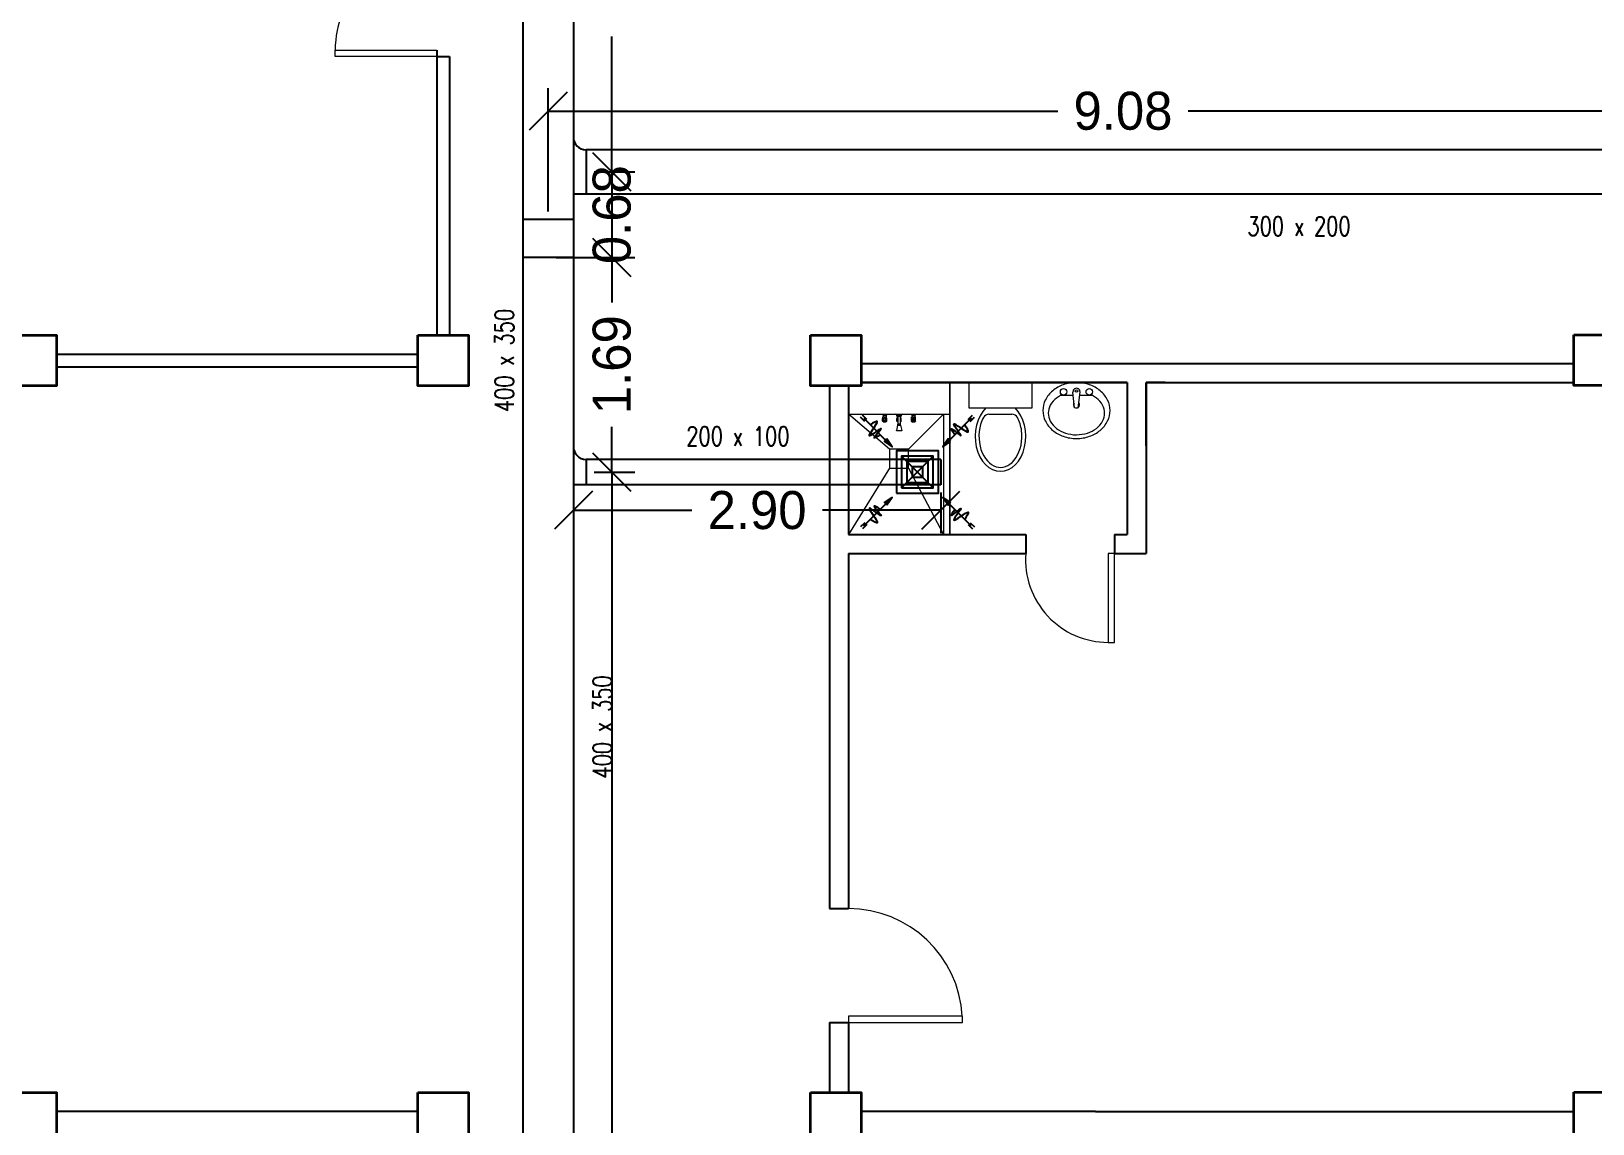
# Model space of a CAD drawing. Header units: inches. Extents: x 57 to 217, y -85 to 29.
# Drawn here: x 172.42 to 184.74, y 3.78 to 12.4 of the extents above; entities that cross this region are included whole.
import ezdxf

# ---------------------------------------------------------------- set-up
doc = ezdxf.new("R2010")
doc.units = ezdxf.units.IN
doc.header["$MEASUREMENT"] = 0
for name, color, linetype in [('AIR', 7, 'Continuous'), ('AIR-00', 8, 'Continuous'), ('AIR-03', 30, 'Continuous'), ('dimen', 7, 'Continuous'), ('ducting label', 7, 'Continuous'), ('exhaust', 7, 'Continuous')]:
    doc.layers.add(name, color=color, linetype=linetype)
doc.styles.add('Arch-Dim', font='simplex.shx', dxfattribs={"width": 0.75})
doc.dimstyles.new('Copy of dimension', dxfattribs={"dimtxt": 0.3, "dimasz": 0.3, "dimexe": 0.18, "dimexo": 0.0625, "dimgap": 0.09, "dimtad": 0, "dimzin": 0, "dimdsep": 46, "dimtxsty": 'Standard', "dimblk": 'OBLIQUE', "dimcen": 0.09, "dimclrd": 256, "dimclre": 256, "dimclrt": 256, "dimadec": 0, "dimazin": 0, "dimtfac": 1, "dimtofl": 0, "dimtmove": 0, "dimatfit": 3, "dimldrblk": 'OBLIQUE', "dimfxl": 1, "dimtolj": 1, "dimtzin": 0, "dimarcsym": 0})

# ---------------------------------------------------------------- blocks, each defined once
blk = doc.blocks.new('GRILL-C-IN')
at = {"layer": 'AIR-00', "ltscale": 3}
for p, q in [((-0.623, 0.601), (-0.674, 0.651)), ((-0.601, 0.623), (-0.651, 0.674)), ((-0.637, 0.637), (-0.3, 0.3)), ((0.637, 0.637), (0.3, 0.3)), ((0.601, 0.623), (0.651, 0.674)), ((0.623, 0.601), (0.674, 0.651)), ((-0.637, -0.637), (-0.3, -0.3)), ((0.637, -0.637), (0.3, -0.3)), ((-0.623, -0.601), (-0.674, -0.651)), ((-0.601, -0.623), (-0.651, -0.674)), ((0.601, -0.623), (0.651, -0.674)), ((0.623, -0.601), (0.674, -0.651))]:
    blk.add_line(p, q, dxfattribs=at)
at = {"layer": 'AIR-00', "color": 50}
for p, q in [((-0.188, 0.187), (0.187, -0.188)), ((0.187, 0.187), (-0.188, -0.188))]:
    blk.add_line(p, q, dxfattribs=at)
at = {"layer": 'AIR-00', "ltscale": 3}
for points in [[(-0.362, 0.393), (-0.393, 0.362), (-0.3, 0.3)], [(0.393, 0.362), (0.362, 0.393), (0.3, 0.3)], [(-0.362, -0.393), (-0.393, -0.362), (-0.3, -0.3)], [(0.393, -0.362), (0.362, -0.393), (0.3, -0.3)]]:
    blk.add_lwpolyline(points, close=True, dxfattribs=at)
at = {"layer": 'AIR-00', "color": 50}
for points in [[(-0.188, -0.188), (0.187, -0.188), (0.187, 0.187), (-0.188, 0.187)], [(-0.125, -0.125), (0.125, -0.125), (0.125, 0.125), (-0.125, 0.125)], [(-0.062, -0.062), (0.062, -0.062), (0.062, 0.062), (-0.062, 0.062)]]:
    blk.add_lwpolyline(points, close=True, dxfattribs=at)
at = {"layer": 'AIR-00', "ltscale": 3}
for points in [[(-0.441, 0.441), (-0.512, 0.404), (-0.432, 0.514), (-0.568, 0.43), (-0.477, 0.6), (-0.561, 0.561)], [(0.441, 0.441), (0.404, 0.512), (0.514, 0.432), (0.43, 0.568), (0.6, 0.477), (0.561, 0.561)], [(-0.441, -0.441), (-0.512, -0.404), (-0.432, -0.514), (-0.568, -0.43), (-0.477, -0.6), (-0.561, -0.561)], [(0.441, -0.441), (0.404, -0.512), (0.514, -0.432), (0.43, -0.568), (0.6, -0.477), (0.561, -0.561)]]:
    blk.add_spline(points, degree=3, dxfattribs=at)
for points in [[(-0.3, 0.3), (-0.362, 0.393), (-0.393, 0.362)], [(0.3, 0.3), (0.393, 0.362), (0.362, 0.393)], [(-0.3, -0.3), (-0.362, -0.393), (-0.393, -0.362)], [(0.3, -0.3), (0.393, -0.362), (0.362, -0.393)]]:
    blk.add_solid(points, dxfattribs=at)
at = {"layer": 'AIR-03', "color": 6}
blk.add_lwpolyline([(-0.25, -0.25), (0.25, -0.25), (0.25, 0.25), (-0.25, 0.25)], close=True, dxfattribs=at)
blk = doc.blocks.new('_Oblique')
at = {"color": 0, "linetype": 'ByBlock', "lineweight": -2}
blk.add_line((-0.5, -0.5), (0.5, 0.5), dxfattribs=at)
blk = doc.blocks.new('*D38')
at = {"layer": 'Defpoints', "color": 0, "transparency": 16777216}
for p in [(176.499, 14.508), (176.799, 11.291), (177.003, 11.291)]:
    blk.add_point(p, dxfattribs=at)
at = {"layer": 'dimen', "lineweight": -2, "transparency": 16777216}
for p, q in [((176.562, 14.508), (177.183, 14.508)), ((177.003, 14.508), (177.003, 13.44)), ((177.003, 11.291), (177.003, 12.36)), ((176.862, 11.291), (177.183, 11.291))]:
    blk.add_line(p, q, dxfattribs=at)
at = {"layer": 'dimen', "lineweight": -2, "transparency": 16777216, "xscale": 0.3, "yscale": 0.3, "zscale": 0.3}
for p, rotation in [((177.003, 14.508), 90), ((177.003, 11.291), 270)]:
    blk.add_blockref('_Oblique', p, dxfattribs=dict(at, rotation=rotation))
at = {"layer": 'dimen', "transparency": 16777216, "insert": (177.003, 12.9), "char_height": 0.3, "attachment_point": 5, "rotation": 90}
blk.add_mtext('\\A1;3.22', dxfattribs=at)
blk = doc.blocks.new('*D39')
at = {"layer": 'Defpoints', "color": 0, "transparency": 16777216}
for p in [(176.799, 11.291), (176.499, 10.616), (177.003, 10.616)]:
    blk.add_point(p, dxfattribs=at)
at = {"layer": 'dimen', "lineweight": -2, "transparency": 16777216}
for p, q in [((176.862, 11.291), (177.183, 11.291)), ((177.003, 11.291), (177.003, 10.616)), ((176.562, 10.616), (177.183, 10.616))]:
    blk.add_line(p, q, dxfattribs=at)
at = {"layer": 'dimen', "lineweight": -2, "transparency": 16777216, "xscale": 0.3, "yscale": 0.3, "zscale": 0.3}
for p, rotation in [((177.003, 11.291), 90), ((177.003, 10.616), 270)]:
    blk.add_blockref('_Oblique', p, dxfattribs=dict(at, rotation=rotation))
at = {"layer": 'dimen', "transparency": 16777216, "insert": (177.003, 10.954), "char_height": 0.3, "attachment_point": 5, "rotation": 90}
blk.add_mtext('\\A1;0.68', dxfattribs=at)
blk = doc.blocks.new('*D40')
at = {"layer": 'Defpoints', "color": 0, "transparency": 16777216}
for p in [(176.499, 10.616), (176.799, 8.923), (177.003, 8.923)]:
    blk.add_point(p, dxfattribs=at)
at = {"layer": 'dimen', "lineweight": -2, "transparency": 16777216}
for p, q in [((176.562, 10.616), (177.183, 10.616)), ((177.003, 10.616), (177.003, 10.26)), ((177.003, 8.923), (177.003, 9.28)), ((176.862, 8.923), (177.183, 8.923))]:
    blk.add_line(p, q, dxfattribs=at)
at = {"layer": 'dimen', "lineweight": -2, "transparency": 16777216, "xscale": 0.3, "yscale": 0.3, "zscale": 0.3}
for p, rotation in [((177.003, 10.616), 90), ((177.003, 8.923), 270)]:
    blk.add_blockref('_Oblique', p, dxfattribs=dict(at, rotation=rotation))
at = {"layer": 'dimen', "transparency": 16777216, "insert": (177.003, 9.77), "char_height": 0.3, "attachment_point": 5, "rotation": 90}
blk.add_mtext('\\A1;1.69', dxfattribs=at)
blk = doc.blocks.new('*D41')
at = {"layer": 'Defpoints', "color": 0, "transparency": 16777216}
for p in [(176.799, 8.923), (176.799, -7.81), (177.003, -7.81)]:
    blk.add_point(p, dxfattribs=at)
at = {"layer": 'dimen', "lineweight": -2, "transparency": 16777216}
for p, q in [((176.862, 8.923), (177.183, 8.923)), ((177.003, 8.923), (177.003, 1.197)), ((177.003, -7.81), (177.003, -0.083)), ((176.862, -7.81), (177.183, -7.81))]:
    blk.add_line(p, q, dxfattribs=at)
at = {"layer": 'dimen', "lineweight": -2, "transparency": 16777216, "xscale": 0.3, "yscale": 0.3, "zscale": 0.3}
for p, rotation in [((177.003, 8.923), 90), ((177.003, -7.81), 270)]:
    blk.add_blockref('_Oblique', p, dxfattribs=dict(at, rotation=rotation))
at = {"layer": 'dimen', "transparency": 16777216, "insert": (177.003, 0.557), "char_height": 0.3, "attachment_point": 5, "rotation": 90}
blk.add_mtext('\\A1;16.73', dxfattribs=at)
blk = doc.blocks.new('*D42')
at = {"layer": 'Defpoints', "color": 0, "transparency": 16777216}
for p in [(176.699, 8.823), (179.599, 8.823), (179.599, 8.621)]:
    blk.add_point(p, dxfattribs=at)
at = {"layer": 'dimen', "lineweight": -2, "transparency": 16777216}
for p, q in [((176.699, 8.761), (176.699, 8.441)), ((179.599, 8.761), (179.599, 8.441)), ((176.699, 8.621), (177.634, 8.621)), ((179.599, 8.621), (178.664, 8.621))]:
    blk.add_line(p, q, dxfattribs=at)
at = {"layer": 'dimen', "lineweight": -2, "transparency": 16777216, "xscale": 0.3, "yscale": 0.3, "zscale": 0.3, "rotation": 180}
blk.add_blockref('_Oblique', (176.699, 8.621), dxfattribs=at)
at = {"layer": 'dimen', "lineweight": -2, "transparency": 16777216, "xscale": 0.3, "yscale": 0.3, "zscale": 0.3}
blk.add_blockref('_Oblique', (179.599, 8.621), dxfattribs=at)
at = {"layer": 'dimen', "transparency": 16777216, "insert": (178.149, 8.621), "char_height": 0.3, "attachment_point": 5}
blk.add_mtext('\\A1;2.90', dxfattribs=at)
blk = doc.blocks.new('*D53')
at = {"layer": 'Defpoints', "color": 0, "transparency": 16777216}
for p in [(185.575, 11.772), (185.575, 11.566), (176.499, 10.916)]:
    blk.add_point(p, dxfattribs=at)
at = {"layer": 'dimen', "lineweight": -2, "transparency": 16777216}
for p, q in [((176.499, 10.979), (176.499, 11.952)), ((185.575, 11.629), (185.575, 11.952)), ((176.499, 11.772), (180.522, 11.772)), ((185.575, 11.772), (181.552, 11.772))]:
    blk.add_line(p, q, dxfattribs=at)
at = {"layer": 'dimen', "lineweight": -2, "transparency": 16777216, "xscale": 0.3, "yscale": 0.3, "zscale": 0.3, "rotation": 180}
blk.add_blockref('_Oblique', (176.499, 11.772), dxfattribs=at)
at = {"layer": 'dimen', "lineweight": -2, "transparency": 16777216, "xscale": 0.3, "yscale": 0.3, "zscale": 0.3}
blk.add_blockref('_Oblique', (185.575, 11.772), dxfattribs=at)
at = {"layer": 'dimen', "transparency": 16777216, "insert": (181.037, 11.772), "char_height": 0.3, "attachment_point": 5}
blk.add_mtext('\\A1;9.08', dxfattribs=at)

msp = doc.modelspace()

# ---------------------------------------------------------------- linework, layer by layer
at = {"color": 8, "lineweight": 25}
for p, q in [((175.62, 12.253), (175.62, 10.003)), ((175.62, 12.203), (175.72, 12.203)), ((175.72, 12.203), (175.72, 10.003)), ((172.62, 9.853), (175.47, 9.853)), ((172.62, 9.753), (175.47, 9.753)), ((175.47, 3.878), (172.62, 3.878))]:
    msp.add_line(p, q, dxfattribs=at)
at = {"color": 8, "linetype": 'ByBlock', "lineweight": 25}
for p, q in [((178.97, 9.779), (184.595, 9.779)), ((178.97, 9.629), (181.07, 9.629)), ((181.07, 9.629), (178.97, 9.629)), ((181.07, 9.629), (178.97, 9.629)), ((181.22, 9.629), (184.595, 9.629)), ((181.37, 9.629), (181.22, 9.629)), ((178.72, 9.603), (178.72, 5.478)), ((178.87, 9.603), (178.87, 8.429)), ((178.87, 9.603), (178.87, 8.429)), ((178.87, 9.479), (178.87, 8.429)), ((178.87, 8.279), (178.87, 5.478)), ((178.72, 5.478), (178.87, 5.478)), ((178.72, 4.578), (178.72, 4.378)), ((178.72, 4.578), (178.87, 4.578)), ((178.87, 4.578), (178.87, 4.478)), ((178.87, 4.578), (178.87, 4.028)), ((178.72, 4.378), (178.72, 4.378)), ((178.72, 4.378), (178.72, 4.028)), ((180.82, 3.878), (178.97, 3.878)), ((180.82, 3.878), (184.595, 3.878))]:
    msp.add_line(p, q, dxfattribs=at)
at = {"color": 8, "linetype": 'ByBlock', "lineweight": 9, "ltscale": 0.3}
for p, q in [((179.67, 9.629), (179.67, 8.429)), ((179.195, 9.104), (178.87, 9.379)), ((179.345, 9.104), (179.62, 9.379)), ((179.62, 9.379), (179.62, 8.429)), ((179.195, 8.954), (178.87, 8.429)), ((179.345, 8.954), (179.62, 8.429))]:
    msp.add_line(p, q, dxfattribs=at)
at = {"color": 8, "linetype": 'ByBlock', "lineweight": 9}
for p, q in [((179.67, 9.379), (179.67, 9.629)), ((178.87, 9.379), (179.67, 9.379))]:
    msp.add_line(p, q, dxfattribs=at)
at = {"color": 8, "lineweight": 9}
for p, q in [((179.82, 9.629), (179.82, 9.429)), ((180.32, 9.629), (179.82, 9.629)), ((180.32, 9.429), (180.32, 9.629)), ((180.655, 9.431), (180.642, 9.553)), ((180.684, 9.431), (180.698, 9.553)), ((179.139, 9.379), (179.173, 9.379)), ((179.139, 9.378), (179.139, 9.379)), ((179.139, 9.378), (179.173, 9.378)), ((179.139, 9.378), (179.143, 9.372)), ((179.143, 9.372), (179.17, 9.372)), ((179.145, 9.372), (179.145, 9.36)), ((179.168, 9.372), (179.168, 9.36)), ((179.173, 9.378), (179.17, 9.372)), ((179.173, 9.378), (179.173, 9.379)), ((179.252, 9.373), (179.241, 9.379)), ((179.241, 9.379), (179.299, 9.379)), ((179.287, 9.373), (179.252, 9.373)), ((179.252, 9.364), (179.252, 9.373)), ((179.252, 9.373), (179.287, 9.373)), ((179.299, 9.379), (179.287, 9.373)), ((179.287, 9.373), (179.287, 9.364)), ((179.366, 9.378), (179.366, 9.379)), ((179.366, 9.379), (179.401, 9.379)), ((179.366, 9.378), (179.37, 9.372)), ((179.366, 9.378), (179.401, 9.378)), ((179.37, 9.372), (179.397, 9.372)), ((179.372, 9.372), (179.372, 9.36)), ((179.395, 9.372), (179.395, 9.36)), ((179.401, 9.378), (179.397, 9.372)), ((179.401, 9.378), (179.401, 9.379)), ((179.82, 9.429), (180.32, 9.429)), ((179.979, 9.379), (180.16, 9.379)), ((179.14, 9.346), (179.142, 9.35)), ((179.14, 9.324), (179.14, 9.346)), ((179.14, 9.324), (179.173, 9.324)), ((179.143, 9.322), (179.14, 9.324)), ((179.142, 9.358), (179.143, 9.36)), ((179.142, 9.358), (179.17, 9.358)), ((179.142, 9.352), (179.142, 9.358)), ((179.143, 9.36), (179.169, 9.36)), ((179.143, 9.346), (179.15, 9.346)), ((179.143, 9.333), (179.143, 9.345)), ((179.143, 9.322), (179.169, 9.322)), ((179.143, 9.32), (179.143, 9.322)), ((179.143, 9.32), (179.169, 9.32)), ((179.15, 9.333), (179.15, 9.345)), ((179.169, 9.346), (179.162, 9.346)), ((179.162, 9.333), (179.162, 9.345)), ((179.17, 9.358), (179.169, 9.36)), ((179.169, 9.333), (179.169, 9.345)), ((179.169, 9.322), (179.173, 9.324)), ((179.169, 9.32), (179.169, 9.322)), ((179.17, 9.352), (179.17, 9.358)), ((179.173, 9.346), (179.171, 9.35)), ((179.173, 9.324), (179.173, 9.346)), ((179.258, 9.294), (179.249, 9.252)), ((179.289, 9.247), (179.25, 9.247)), ((179.287, 9.364), (179.252, 9.364)), ((179.253, 9.346), (179.255, 9.35)), ((179.253, 9.324), (179.253, 9.346)), ((179.253, 9.324), (179.262, 9.324)), ((179.257, 9.322), (179.253, 9.324)), ((179.256, 9.358), (179.257, 9.36)), ((179.256, 9.358), (179.262, 9.358)), ((179.256, 9.352), (179.256, 9.358)), ((179.257, 9.36), (179.262, 9.36)), ((179.257, 9.346), (179.262, 9.346)), ((179.257, 9.333), (179.257, 9.345)), ((179.257, 9.322), (179.262, 9.322)), ((179.257, 9.32), (179.257, 9.322)), ((179.257, 9.32), (179.262, 9.32)), ((179.258, 9.301), (179.258, 9.294)), ((179.282, 9.301), (179.258, 9.301)), ((179.258, 9.294), (179.282, 9.294)), ((179.258, 9.294), (179.282, 9.294)), ((179.259, 9.364), (179.259, 9.36)), ((179.262, 9.301), (179.262, 9.364)), ((179.262, 9.364), (179.277, 9.364)), ((179.277, 9.364), (179.277, 9.301)), ((179.277, 9.36), (179.283, 9.36)), ((179.277, 9.358), (179.284, 9.358)), ((179.283, 9.346), (179.277, 9.346)), ((179.277, 9.324), (179.287, 9.324)), ((179.277, 9.322), (179.283, 9.322)), ((179.277, 9.32), (179.283, 9.32)), ((179.281, 9.364), (179.281, 9.36)), ((179.282, 9.294), (179.282, 9.301)), ((179.282, 9.294), (179.291, 9.252)), ((179.284, 9.358), (179.283, 9.36)), ((179.283, 9.333), (179.283, 9.345)), ((179.283, 9.322), (179.287, 9.324)), ((179.283, 9.32), (179.283, 9.322)), ((179.284, 9.352), (179.284, 9.358)), ((179.287, 9.346), (179.284, 9.35)), ((179.287, 9.324), (179.287, 9.346)), ((179.367, 9.346), (179.369, 9.35)), ((179.367, 9.324), (179.367, 9.346)), ((179.37, 9.322), (179.367, 9.324)), ((179.367, 9.324), (179.4, 9.324)), ((179.369, 9.358), (179.37, 9.36)), ((179.369, 9.352), (179.369, 9.358)), ((179.369, 9.358), (179.398, 9.358)), ((179.37, 9.36), (179.397, 9.36)), ((179.37, 9.346), (179.378, 9.346)), ((179.37, 9.333), (179.37, 9.345)), ((179.37, 9.32), (179.37, 9.322)), ((179.37, 9.322), (179.397, 9.322)), ((179.37, 9.32), (179.397, 9.32)), ((179.377, 9.333), (179.377, 9.345)), ((179.397, 9.346), (179.389, 9.346)), ((179.39, 9.333), (179.39, 9.345)), ((179.398, 9.358), (179.397, 9.36)), ((179.397, 9.333), (179.397, 9.345)), ((179.397, 9.322), (179.4, 9.324)), ((179.397, 9.32), (179.397, 9.322)), ((179.398, 9.352), (179.398, 9.358)), ((179.4, 9.346), (179.398, 9.35)), ((179.4, 9.324), (179.4, 9.346))]:
    msp.add_line(p, q, dxfattribs=at)
at = {"color": 8, "linetype": 'ByBlock', "lineweight": 25, "ltscale": 0.3}
for p, q in [((181.07, 9.629), (181.07, 8.429)), ((181.22, 9.629), (181.22, 8.279)), ((178.87, 8.429), (180.27, 8.429)), ((180.27, 8.429), (180.27, 8.279)), ((180.97, 8.429), (181.07, 8.429)), ((180.97, 8.429), (180.97, 8.279)), ((178.87, 8.279), (180.27, 8.279)), ((180.97, 8.279), (181.22, 8.279))]:
    msp.add_line(p, q, dxfattribs=at)
at = {"color": 8, "linetype": 'ByBlock', "lineweight": 13}
for p, q in [((179.77, 4.628), (178.87, 4.628)), ((178.87, 4.628), (178.87, 4.578)), ((178.87, 4.578), (179.77, 4.578)), ((179.77, 4.578), (179.77, 4.628))]:
    msp.add_line(p, q, dxfattribs=at)
at = {"color": 8, "lineweight": 13, "ltscale": 0.03}
for points in [[(175.62, 12.253), (175.62, 12.203), (174.82, 12.203), (174.82, 12.253)], [(180.97, 8.279), (180.92, 8.279), (180.92, 7.579), (180.97, 7.579)]]:
    msp.add_lwpolyline(points, close=True, dxfattribs=at)
at = {"color": 8, "lineweight": 35}
for points in [[(172.22, 10.003), (172.62, 10.003), (172.62, 9.603), (172.22, 9.603)], [(175.47, 10.003), (175.87, 10.003), (175.87, 9.603), (175.47, 9.603)], [(172.22, 4.028), (172.62, 4.028), (172.62, 3.628), (172.22, 3.628)], [(175.47, 4.028), (175.87, 4.028), (175.87, 3.628), (175.47, 3.628)]]:
    msp.add_lwpolyline(points, close=True, dxfattribs=at)
at = {"color": 8, "linetype": 'ByBlock', "lineweight": 35}
for points in [[(178.57, 10.003), (178.97, 10.003), (178.97, 9.603), (178.57, 9.603)], [(184.595, 10.005), (184.995, 10.005), (184.995, 9.605), (184.595, 9.605)], [(178.57, 4.028), (178.97, 4.028), (178.97, 3.628), (178.57, 3.628)], [(184.595, 4.03), (184.995, 4.03), (184.995, 3.63), (184.595, 3.63)]]:
    msp.add_lwpolyline(points, close=True, dxfattribs=at)
at = {"color": 8, "lineweight": 9}
msp.add_lwpolyline([(180.405, 9.408, 0.11576), (180.424, 9.326, 0.104047), (180.482, 9.252, 0.090875), (180.566, 9.205, 0.083344), (180.67, 9.187, 0.083344), (180.773, 9.205, 0.090875), (180.857, 9.252, 0.104047), (180.916, 9.326, 0.11576), (180.935, 9.408, 0.11576), (180.916, 9.491, 0.104047), (180.857, 9.564, 0.090875), (180.773, 9.612, 0.083344), (180.67, 9.629, 0.083344), (180.566, 9.612, 0.090875), (180.482, 9.564, 0.104047), (180.424, 9.491, 0.11576)], format="xyb", close=True, dxfattribs=at)
at = {"color": 8, "linetype": 'ByBlock', "lineweight": 25}
msp.add_lwpolyline([(181.22, 9.129), (181.22, 9.629)], dxfattribs=at)
at = {"color": 8, "lineweight": 9}
for points in [[(180.447, 9.387, 0.124838), (180.463, 9.325, 0.105788), (180.513, 9.267, 0.086697), (180.582, 9.231, 0.076776), (180.67, 9.217, 0.076776), (180.757, 9.231, 0.086697), (180.827, 9.267, 0.105788), (180.876, 9.325, 0.124838), (180.892, 9.387, 0.124838), (180.876, 9.45, 0.105788), (180.827, 9.507, 0.040067), (180.796, 9.527), (180.694, 9.527, 0.040067)], [(180.645, 9.527), (180.543, 9.527, 0.040067), (180.513, 9.507, 0.105788), (180.463, 9.45, 0.124838), (180.447, 9.387, 0.124838)]]:
    msp.add_lwpolyline(points, format="xyb", dxfattribs=at)
at = {"color": 8, "linetype": 'ByBlock', "lineweight": 9, "ltscale": 0.3}
msp.add_lwpolyline([(179.62, 9.379), (179.62, 8.429), (179.67, 8.429), (179.67, 9.379), (179.67, 9.379)], dxfattribs=at)
at = {"color": 8, "linetype": 'ByBlock', "lineweight": 9, "ltscale": 0.03}
msp.add_lwpolyline([(179.345, 9.104), (179.195, 9.104), (179.195, 8.954), (179.345, 8.954)], close=True, dxfattribs=at)
at = {"color": 8, "lineweight": 9}
for centre, radius in [((180.568, 9.556), 0.0255), ((180.67, 9.563), 0.0095), ((180.771, 9.556), 0.0255)]:
    msp.add_circle(centre, radius, dxfattribs=at)
at = {"color": 8, "lineweight": 13, "ltscale": 0.03}
for centre, radius, start, end in [((175.571, 12.253), 0.752, 86.3048, 180), ((180.92, 8.231), 0.652, 175.7578, 270)]:
    msp.add_arc(centre, radius, start, end, dxfattribs=at)
at = {"color": 8, "lineweight": 9}
for centre, radius, start, end in [((180.67, 9.556), 0.028, 353.7545, 186.2455), ((179.979, 9.329), 0.05, 90, 151.8499), ((180.16, 9.329), 0.05, 28.0084, 90), ((180.67, 9.454), 0.025, 138.7978, 233.6932), ((180.67, 9.525), 0.0948, 261.2026, 278.7974), ((180.67, 9.454), 0.025, 251.3793, 288.6207), ((180.67, 9.454), 0.025, 306.3068, 41.2022)]:
    msp.add_arc(centre, radius, start, end, dxfattribs=at)
at = {"color": 8, "linetype": 'ByBlock', "lineweight": 13}
msp.add_arc((178.87, 4.578), 0.9, 3.1847, 90, dxfattribs=at)
at = {"color": 8, "lineweight": 9}
for centre, major_axis, ratio, start_param, end_param in [((180.07, 9.204), (0, 0.275), 0.727273, 0.612555, 5.670631), ((179.13, 9.334), (-0.00896, 0.00896), 1, 3.15309, 3.864175), ((179.128, 9.339), (0.0118, 0.0118), 1, 6.018417, 6.150642), ((179.138, 9.352), (0.00268, 0.00268), 1, 5.003733, 5.497675), ((179.139, 9.345), (0.00268, 0.00268), 1, 5.497675, 6.125314), ((179.154, 9.345), (-0.00268, 0.00268), 1, 0.157647, 0.785286), ((179.161, 9.333), (-0.00738, 0.00738), 1, 0.858879, 1.643677), ((179.161, 9.34), (0.00887, 0.00887), 1, 1.36743, 1.728443), ((179.156, 9.347), (-0.00268, 0.00268), 1, -1.367654, -0.203367), ((179.156, 9.328), (-0.00268, 0.00268), 1, 1.643677, 3.068487), ((179.151, 9.34), (0.00887, 0.00887), 1, 6.125314, 6.486327), ((179.152, 9.333), (0.00738, 0.00738), 1, 4.639283, 5.424081), ((179.158, 9.345), (-0.00268, 0.00268), 1, 3.926878, 4.554518), ((179.173, 9.345), (0.00268, 0.00268), 1, 1.728443, 2.356082), ((179.182, 9.334), (0.00896, 0.00896), 1, 2.418785, 3.129871), ((179.174, 9.352), (0.00268, 0.00268), 1, 2.356082, 2.850023), ((179.184, 9.339), (-0.0118, 0.0118), 1, 0.132318, 0.264544), ((179.244, 9.334), (0.00896, 0.00896), 1, 4.723886, 5.434971), ((179.252, 9.352), (-0.00268, 0.00268), 1, 3.432937, 3.926878), ((179.242, 9.339), (0.0118, 0.0118), 1, 6.018417, 6.150642), ((179.253, 9.345), (-0.00268, 0.00268), 1, 3.926878, 4.554518), ((179.287, 9.345), (-0.00268, 0.00268), 1, 0.157647, 0.785286), ((179.296, 9.334), (-0.00896, 0.00896), 1, 0.847989, 1.559075), ((179.288, 9.352), (-0.00268, 0.00268), 1, 0.785286, 1.279227), ((179.298, 9.339), (0.0118, 0.0118), 1, 1.703115, 1.83534), ((179.287, 9.251), (-0.00268, 0.00268), 1, 2.924915, 4.294977), ((179.358, 9.334), (-0.00896, 0.00896), 1, 3.15309, 3.864175), ((179.355, 9.339), (-0.0118, 0.0118), 1, 4.44762, 4.579846), ((179.366, 9.352), (0.00268, 0.00268), 1, 5.003733, 5.497675), ((179.367, 9.345), (0.00268, 0.00268), 1, 5.497675, 6.125314), ((179.381, 9.345), (-0.00268, 0.00268), 1, 0.157647, 0.785286), ((179.388, 9.333), (-0.00738, 0.00738), 1, 0.858879, 1.643677), ((179.388, 9.34), (0.00887, 0.00887), 1, 1.36743, 1.728443), ((179.383, 9.347), (-0.00268, 0.00268), 1, -1.367654, -0.203367), ((179.383, 9.328), (-0.00268, 0.00268), 1, 1.643677, 3.068487), ((179.379, 9.34), (0.00887, 0.00887), 1, 6.125314, 6.486327), ((179.379, 9.333), (0.00738, 0.00738), 1, 4.639283, 5.424081), ((179.386, 9.345), (-0.00268, 0.00268), 1, 3.926878, 4.554518), ((179.412, 9.339), (0.0118, 0.0118), 1, 1.703115, 1.83534), ((179.4, 9.345), (0.00268, 0.00268), 1, 1.728443, 2.356082), ((179.409, 9.334), (0.00896, 0.00896), 1, 2.418785, 3.129871), ((179.401, 9.352), (0.00268, 0.00268), 1, 2.356082, 2.850023)]:
    msp.add_ellipse(centre, major_axis=major_axis, ratio=ratio, start_param=start_param, end_param=end_param, dxfattribs=at)
at = {"color": 8, "lineweight": 9, "extrusion": (4.99074e-41, -2.88216e-41, -1)}
msp.add_ellipse((179.253, 9.251), major_axis=(-0.00268, 0.00268), ratio=1, start_param=4.495936, end_param=5.865998, dxfattribs=at)
at = {"color": 8, "lineweight": 9}
msp.add_open_spline([(179.935, 9.353), (179.926, 9.336), (179.919, 9.318), (179.892, 9.227), (179.897, 9.14), (179.955, 9.008), (180.005, 8.967), (180.103, 8.954), (180.155, 8.98), (180.229, 9.091), (180.247, 9.174), (180.232, 9.288), (180.22, 9.323), (180.204, 9.353)], degree=3, knots=[0.937253, 0.937253, 0.937253, 0.937253, 1.185372, 1.185372, 2.113864, 2.113864, 3.042356, 3.042356, 3.970847, 3.970847, 4.899339, 4.899339, 5.346062, 5.346062, 5.346062, 5.346062], dxfattribs=at)
at = {"layer": 'exhaust'}
for p, q in [((176.299, 20.825), (176.299, -18.364)), ((176.699, 14.508), (176.699, -8.21)), ((185.875, 11.466), (176.799, 11.466)), ((176.799, 11.466), (176.799, 11.116)), ((199.865, 11.116), (176.699, 11.116)), ((176.699, 10.916), (176.299, 10.916)), ((176.699, 10.616), (176.299, 10.616)), ((179.599, 9.023), (176.799, 9.023)), ((176.799, 9.023), (176.799, 8.823)), ((179.599, 9.023), (179.599, 8.823)), ((179.599, 8.823), (176.699, 8.823))]:
    msp.add_line(p, q, dxfattribs=at)
for centre in [(176.799, 11.566), (176.799, 9.123)]:
    msp.add_arc(centre, 0.1, 180, 270, dxfattribs=at)

# ---------------------------------------------------------------- block references
at = {"layer": 'AIR', "xscale": 0.6658363358532475, "yscale": 0.6658363358532475, "zscale": 0.6658363358532475}
msp.add_blockref('GRILL-C-IN', (179.415, 8.923), dxfattribs=at)

# ---------------------------------------------------------------- texts
at = {"layer": 'ducting label', "color": 240, "linetype": 'Continuous', "lineweight": 25, "true_color": 0xed1f24, "char_height": 0.15, "attachment_point": 1, "style": 'Arch-Dim'}
for s, insert in [('\\A1;300 x 200', (182.019, 10.938)), ('\\A1;200 x 100', (177.59, 9.281))]:
    msp.add_mtext_dynamic_manual_height_columns(s, width=1.19515, gutter_width=1.011, heights=[0], dxfattribs=dict(at, insert=insert))
at = {"layer": 'ducting label', "color": 240, "linetype": 'Continuous', "lineweight": 25, "true_color": 0xed1f24, "char_height": 0.15, "attachment_point": 1, "rotation": 90, "style": 'Arch-Dim'}
for insert in [(176.079, 9.396), (176.852, 6.504)]:
    msp.add_mtext_dynamic_manual_height_columns('\\A1;400 x 350', width=1.19515, gutter_width=1.011, heights=[0], dxfattribs=dict(at, insert=insert))

# ---------------------------------------------------------------- dimensions: what is measured, and where the dimension line sits
at = {"layer": 'dimen'}
for base, p1, p2, picture, middle in [((177.003, 11.291), (176.499, 14.508), (176.799, 11.291), '*D38', (177.003, 12.9)), ((177.003, 8.923), (176.499, 10.616), (176.799, 8.923), '*D40', (177.003, 9.77)), ((177.003, -7.81), (176.799, 8.923), (176.799, -7.81), '*D41', (177.003, 0.557))]:
    dim = msp.add_linear_dim(base=base, p1=p1, p2=p2, angle=90, dimstyle='Copy of dimension', dxfattribs=at)
    dim.commit()
    dim.dimension.update_dxf_attribs({"geometry": picture, "text_midpoint": middle})
for base, p1, p2, picture, middle in [((185.575, 11.772), (176.499, 10.916), (185.575, 11.566), '*D53', (181.037, 11.772)), ((179.599, 8.621), (176.699, 8.823), (179.599, 8.823), '*D42', (178.149, 8.621))]:
    dim = msp.add_linear_dim(base=base, p1=p1, p2=p2, dimstyle='Copy of dimension', dxfattribs=at)
    dim.commit()
    dim.dimension.update_dxf_attribs({"geometry": picture, "text_midpoint": middle})
dim = msp.add_linear_dim(base=(177.002993031, 10.616274253), p1=(176.799050164, 11.291274253), p2=(176.499050164, 10.616274253), angle=90, dimstyle='Copy of dimension', dxfattribs=at)
dim.commit()
dim.dimension.update_dxf_attribs({"geometry": '*D39', "text_midpoint": (177.002993031, 10.953774253), "dimtype": 160})

doc.saveas('drawing.dxf')
